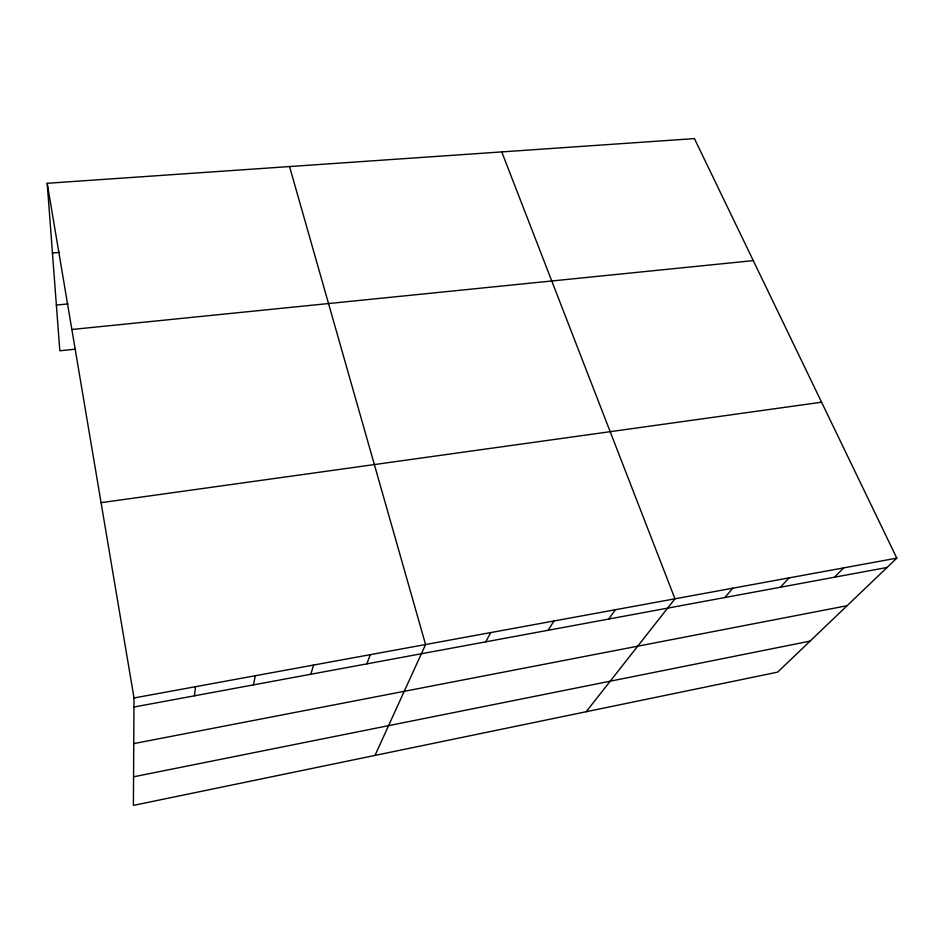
<?xml version="1.0" encoding="UTF-8"?>
<svg xmlns="http://www.w3.org/2000/svg" width="944" height="944" viewBox="0 0 944 944"><rect width="100%" height="100%" fill="white"/><g stroke="black" fill="none" stroke-linecap="round" stroke-linejoin="round"><path stroke-width="1.42" d="M47.2 183.289L134.013 697.97L133.399 805.397L777.679 672.116L896.8 558.14L694.418 138.603L47.2 183.289L59.814 350.802L75.544 349.138M194.499 695.811L195.467 686.701M253.44 684.884L255.293 675.739M310.859 674.24L313.538 665.06M366.815 663.88L370.284 654.664M374.992 755.424L425.567 644.528L289.548 166.557M485.712 641.837L490.774 632.574M548.145 630.273L554.022 620.975M608.762 619.04L615.394 609.73M586.189 711.729L674.96 598.803L501.748 151.913M724.827 597.54L732.815 588.206M780.417 587.239L789.031 577.893M834.461 577.221L843.676 567.875M133.564 776.806L810.094 641.106M133.753 743.612L847.087 605.718M133.965 707.021L887.041 567.474M134.013 697.97L896.8 558.14M101.067 502.68L821.575 402.203M71.862 329.491L753.277 260.615M56.369 305.042L67.98 303.933M52.451 253.004L59.625 252.402"/></g></svg>
